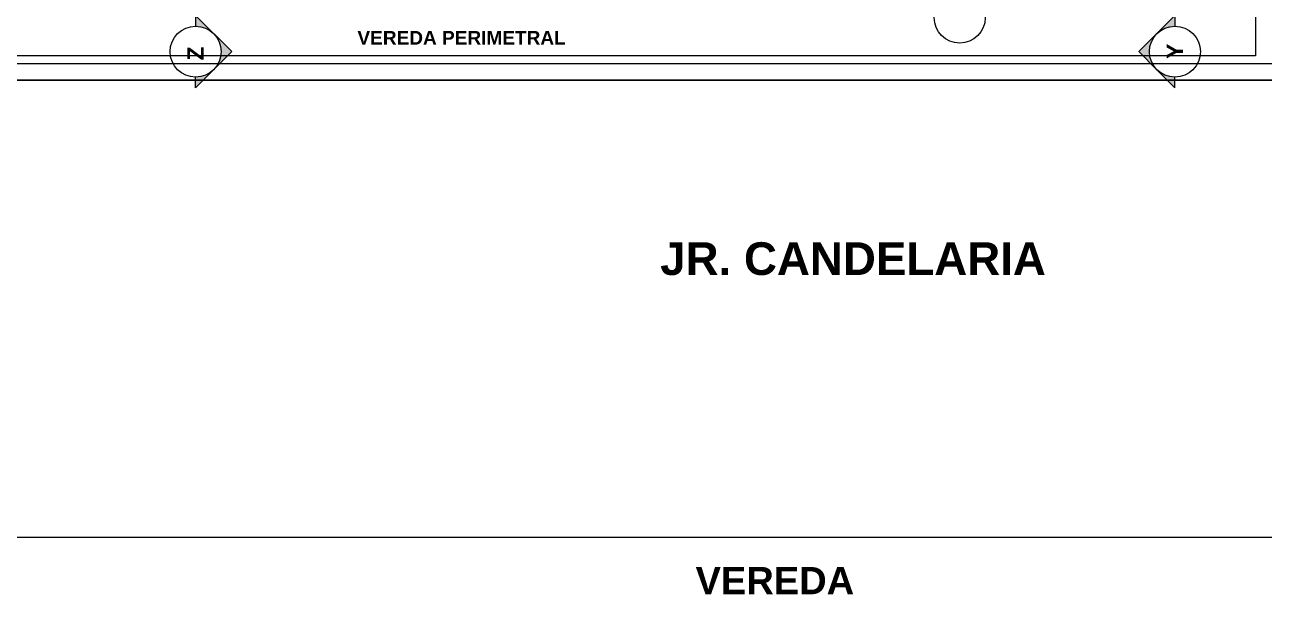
# Model space of a CAD drawing. Header units: inches. Extents: x 2704.1 to 2801.6, y 2415.6 to 2497.
# Drawn here: x 2730.79 to 2753.54, y 2415.64 to 2426.11 of the extents above; entities that cross this region are included whole.
import ezdxf

# ---------------------------------------------------------------- set-up
doc = ezdxf.new("R2010")
doc.units = ezdxf.units.IN
for name, color, linetype in [('08 _ STR _ EXT _ 10 Vereda Exterior', 7, 'Continuous'), ('08 _ STR _ EXT _ Estacionamiento-Pavimento', 7, 'Continuous'), ('08 _ STR _ EXT _ Pista exterior', 7, 'Continuous'), ('Marcador - Alzados', 7, 'Continuous'), ('Marcador - Secciones', 251, 'Continuous'), ('Notas - Textos', 7, 'Continuous')]:
    doc.layers.add(name, color=color, linetype=linetype)
doc.styles.add('Estilo_Generado_1', font='swisseb.ttf')
doc.styles.add('Estilo_Generado_8', font='arialbd.ttf')

msp = doc.modelspace()

# ---------------------------------------------------------------- hatches: boundary and pattern name
at = {"layer": 'Marcador - Secciones', "linetype": 'Continuous', "lineweight": 13}
for points in [[(2733.926, 2426.274), (2733.926, 2426.08, -0.198912), (2734.257, 2425.942)], [(2751.898, 2426.274), (2751.567, 2425.942, -0.198912), (2751.898, 2426.08)], [(2734.257, 2425.28), (2734.588, 2425.611), (2734.257, 2425.942, -0.414214)], [(2751.567, 2425.28, -0.414214), (2751.567, 2425.942), (2751.236, 2425.611)], [(2733.926, 2424.949), (2734.257, 2425.28, -0.198912), (2733.926, 2425.143)], [(2751.898, 2424.949), (2751.898, 2425.143, -0.198912), (2751.567, 2425.28)]]:
    msp.add_hatch(color=7, dxfattribs=at).paths.add_polyline_path(points)

# ---------------------------------------------------------------- linework, layer by layer
at = {"layer": '08 _ STR _ EXT _ 10 Vereda Exterior', "color": 7, "linetype": 'Continuous', "lineweight": 13}
for p, q in [((2783.576, 2425.386), (2712.856, 2425.386)), ((2783.576, 2425.086), (2712.856, 2425.086))]:
    msp.add_line(p, q, dxfattribs=at)
at = {"layer": '08 _ STR _ EXT _ Estacionamiento-Pavimento', "color": 7, "linetype": 'Continuous', "lineweight": 13}
msp.add_line((2753.376, 2431.886), (2753.376, 2425.536), dxfattribs=at)
at = {"layer": '08 _ STR _ EXT _ Estacionamiento-Pavimento', "color": 7, "linetype": 'Continuous', "lineweight": 13, "flags": 128}
msp.add_lwpolyline([(2753.376, 2425.536), (2722.176, 2425.536)], dxfattribs=at)
at = {"layer": '08 _ STR _ EXT _ Pista exterior', "color": 7, "linetype": 'Continuous', "lineweight": 13, "flags": 128}
for points in [[(2712.856, 2425.086), (2783.576, 2425.086)], [(2783.576, 2416.686), (2712.856, 2416.686)]]:
    msp.add_lwpolyline(points, dxfattribs=at)
at = {"layer": 'Marcador - Alzados', "color": 7, "linetype": 'Continuous', "lineweight": 13}
msp.add_circle((2747.948, 2426.236), 0.468, dxfattribs=at)
at = {"layer": 'Marcador - Secciones', "color": 7, "linetype": 'Continuous', "lineweight": 13}
for q in [(2733.926, 2426.274), (2733.926, 2424.949)]:
    msp.add_line((2734.588, 2425.611), q, dxfattribs=at)
at = {"layer": 'Marcador - Secciones', "color": 7, "linetype": 'Continuous', "lineweight": 13, "flags": 128}
for points in [[(2733.926, 2426.274), (2733.926, 2426.08, -0.198912)], [(2751.567, 2425.942), (2751.898, 2426.274), (2751.898, 2426.08, 0.198912)], [(2733.926, 2424.949), (2733.926, 2425.143, 0.198912)], [(2751.567, 2425.28), (2751.898, 2424.949), (2751.898, 2425.143, -0.198912)]]:
    msp.add_lwpolyline(points, format="xyb", dxfattribs=at)
msp.add_lwpolyline([(2751.567, 2425.942), (2751.236, 2425.611), (2751.567, 2425.28)], dxfattribs=at)
at = {"layer": 'Marcador - Secciones', "color": 7, "linetype": 'Continuous', "lineweight": 13}
for centre in [(2733.926, 2425.611), (2751.898, 2425.611)]:
    msp.add_circle(centre, 0.468, dxfattribs=at)

# ---------------------------------------------------------------- texts
at = {"layer": 'Marcador - Secciones', "color": 5, "lineweight": 25, "char_height": 0.3, "rotation": 90, "style": 'Estilo_Generado_1'}
for s, insert, attachment_point in [('\\A1;{\\pql;\\pt0;\\fSwis721 Ex BT|b1|i0|c0|p34;Z}', (2734.076, 2425.449), 7), ('\\A1;{\\pqr;\\pt0;\\fSwis721 Ex BT|b1|i0|c0|p34;Y}', (2752.048, 2425.758), 9)]:
    msp.add_mtext(s, dxfattribs=dict(at, insert=insert, attachment_point=attachment_point))
at = {"layer": 'Notas - Textos', "color": 251, "linetype": 'Continuous', "lineweight": 13, "attachment_point": 2}
for s, insert, char_height, style in [('\\A1;{\\pqc;\\fSwis721 Ex BT|b1|i0|c0|p34;VEREDA\\fSwis721 Ex BT|b1|i0|c0|p34; PERIMETRAL}', (2738.807, 2425.991), 0.25, 'Estilo_Generado_1'), ('\\A1;{\\pqc;\\fSwis721 Ex BT|b1|i0|c0|p34;JR. CANDELARIA}', (2745.991, 2422.109), 0.6, 'Estilo_Generado_1'), ('\\A1;{\\pqc;\\fArial|b1|i0|c0|p34;VEREDA}', (2744.556, 2416.144), 0.5, 'Estilo_Generado_8')]:
    msp.add_mtext(s, dxfattribs=dict(at, insert=insert, char_height=char_height, style=style))

doc.saveas('drawing.dxf')
